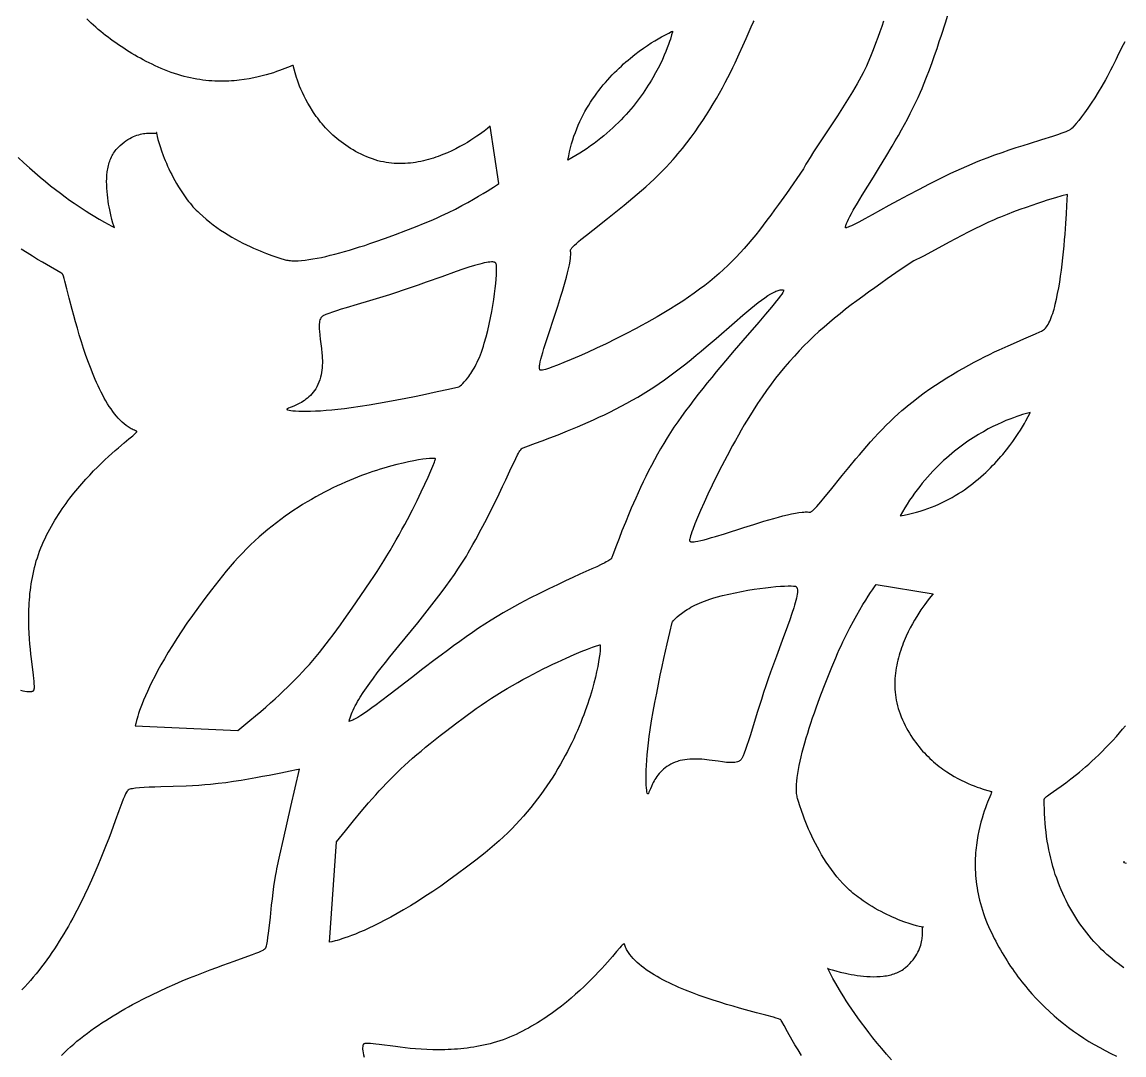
# Model space of a CAD drawing. Extents: x -332 to 348, y -263 to 352.
# Drawn here: x 20.9 to 77.2, y 56 to 108.9 of the extents above; entities that cross this region are included whole.
import ezdxf

# ---------------------------------------------------------------- set-up
doc = ezdxf.new("R2010")
doc.units = 0
doc.layers.add('LAYER_1', color=18, linetype='CONTINUOUS')

msp = doc.modelspace()

# ---------------------------------------------------------------- linework, layer by layer
at = {"layer": 'LAYER_1'}
for points in [[(77.27, 107.841), (77.188, 107.692), (77.108, 107.542), (77.029, 107.392), (76.953, 107.239), (76.879, 107.086), (76.807, 106.932), (76.723, 106.754), (76.637, 106.578), (76.55, 106.404), (76.461, 106.233), (76.372, 106.065), (76.281, 105.899), (76.098, 105.578), (75.915, 105.271), (75.733, 104.98), (75.555, 104.706), (75.383, 104.453), (75.218, 104.22), (75.062, 104.01), (74.918, 103.825), (74.787, 103.665), (74.672, 103.534), (74.575, 103.432), (74.533, 103.393), (74.497, 103.362), (74.465, 103.339), (74.44, 103.325), (74.353, 103.287), (74.259, 103.248), (74.054, 103.171), (73.825, 103.09), (73.575, 103.008), (73.015, 102.831), (72.387, 102.636), (72.052, 102.531), (71.704, 102.42), (71.346, 102.302), (70.978, 102.177), (70.604, 102.044), (70.223, 101.903), (69.838, 101.753), (69.644, 101.674), (69.45, 101.594), (69.182, 101.478), (68.911, 101.358), (68.638, 101.233), (68.363, 101.105), (68.087, 100.973), (67.812, 100.838), (67.263, 100.563), (66.723, 100.284), (66.197, 100.007), (65.691, 99.735), (65.21, 99.474), (64.351, 99.003), (63.983, 98.802), (63.664, 98.631), (63.399, 98.495), (63.29, 98.441), (63.196, 98.397), (63.118, 98.365), (63.058, 98.344), (63.035, 98.338), (63.016, 98.335), (63.002, 98.335), (62.993, 98.338), (62.992, 98.364), (62.994, 98.394), (63, 98.428), (63.009, 98.467), (63.023, 98.51), (63.04, 98.557), (63.084, 98.663), (63.141, 98.784), (63.211, 98.92), (63.292, 99.07), (63.384, 99.233), (63.597, 99.596), (63.844, 100.004), (64.415, 100.929), (64.727, 101.436), (65.047, 101.964), (65.371, 102.508), (65.532, 102.784), (65.692, 103.062), (65.849, 103.341), (66.003, 103.621), (66.154, 103.9), (66.299, 104.179), (66.44, 104.455), (66.574, 104.73), (66.701, 105.001), (66.82, 105.268), (66.903, 105.461), (66.984, 105.654), (67.138, 106.038), (67.283, 106.417), (67.42, 106.79), (67.549, 107.156), (67.671, 107.513), (67.786, 107.86), (67.895, 108.194), (68.097, 108.819), (68.279, 109.377)], [(20.674, 101.929), (20.964, 101.66), (21.249, 101.402), (21.529, 101.156), (21.803, 100.923), (22.071, 100.7), (22.334, 100.49), (22.589, 100.29), (22.837, 100.101), (23.078, 99.923), (23.31, 99.756), (23.534, 99.599), (23.749, 99.453), (23.954, 99.316), (24.15, 99.189), (24.335, 99.072), (24.509, 98.964), (24.824, 98.777), (25.09, 98.624), (25.462, 98.42), (25.561, 98.365), (25.588, 98.348), (25.598, 98.339), (25.565, 98.442), (25.524, 98.58), (25.473, 98.767), (25.416, 98.995), (25.358, 99.258), (25.33, 99.401), (25.303, 99.55), (25.278, 99.704), (25.256, 99.863), (25.237, 100.026), (25.221, 100.191), (25.209, 100.359), (25.203, 100.527), (25.201, 100.696), (25.205, 100.864), (25.216, 101.031), (25.234, 101.196), (25.246, 101.278), (25.259, 101.358), (25.275, 101.437), (25.292, 101.516), (25.312, 101.593), (25.334, 101.669), (25.359, 101.744), (25.386, 101.817), (25.415, 101.888), (25.447, 101.958), (25.481, 102.026), (25.518, 102.092), (25.558, 102.156), (25.6, 102.217), (25.646, 102.277), (25.694, 102.334), (25.794, 102.441), (25.893, 102.539), (25.993, 102.628), (26.092, 102.709), (26.19, 102.781), (26.288, 102.846), (26.384, 102.903), (26.479, 102.954), (26.572, 102.998), (26.664, 103.036), (26.753, 103.068), (26.841, 103.096), (26.926, 103.118), (27.008, 103.137), (27.087, 103.151), (27.163, 103.162), (27.236, 103.17), (27.305, 103.175), (27.432, 103.18), (27.541, 103.179), (27.632, 103.175), (27.702, 103.174), (27.749, 103.176), (27.764, 103.181), (27.773, 103.187), (27.775, 103.197), (27.77, 103.209), (27.764, 103.217), (27.761, 103.217), (27.76, 103.215), (27.759, 103.202), (27.76, 103.18), (27.771, 103.107), (27.793, 102.999), (27.827, 102.859), (27.873, 102.69), (27.933, 102.494), (28.007, 102.273), (28.096, 102.031), (28.146, 101.903), (28.2, 101.771), (28.258, 101.634), (28.32, 101.494), (28.386, 101.35), (28.457, 101.203), (28.531, 101.054), (28.611, 100.902), (28.694, 100.749), (28.782, 100.593), (28.875, 100.437), (28.973, 100.279), (29.075, 100.121), (29.183, 99.962), (29.25, 99.867), (29.32, 99.774), (29.391, 99.682), (29.465, 99.591), (29.54, 99.502), (29.618, 99.415), (29.697, 99.329), (29.777, 99.245), (29.86, 99.162), (29.943, 99.08), (30.115, 98.922), (30.291, 98.769), (30.472, 98.623), (30.656, 98.482), (30.842, 98.346), (31.031, 98.217), (31.222, 98.093), (31.413, 97.974), (31.604, 97.861), (31.794, 97.754), (31.984, 97.651), (32.171, 97.555), (32.356, 97.463), (32.537, 97.377), (32.714, 97.296), (32.887, 97.22), (33.054, 97.149), (33.215, 97.083), (33.37, 97.023), (33.655, 96.916), (33.906, 96.828), (34.115, 96.76), (34.279, 96.71), (34.336, 96.695), (34.397, 96.682), (34.461, 96.671), (34.528, 96.662), (34.598, 96.656), (34.671, 96.651), (34.746, 96.648), (34.825, 96.648), (34.991, 96.652), (35.166, 96.664), (35.352, 96.683), (35.547, 96.708), (35.751, 96.74), (35.963, 96.779), (36.183, 96.823), (36.409, 96.873), (36.642, 96.928), (36.88, 96.989), (37.124, 97.054), (37.372, 97.123), (37.625, 97.196), (37.88, 97.274), (38.139, 97.354), (38.4, 97.438), (38.663, 97.525), (38.926, 97.615), (39.455, 97.801), (39.981, 97.993), (40.499, 98.19), (41.006, 98.389), (41.496, 98.588), (41.706, 98.675), (41.911, 98.763), (42.111, 98.852), (42.307, 98.941), (42.498, 99.03), (42.683, 99.119), (43.038, 99.295), (43.371, 99.468), (43.681, 99.635), (43.966, 99.795), (44.226, 99.946), (44.46, 100.086), (44.665, 100.213), (44.843, 100.326), (44.99, 100.422), (45.191, 100.558), (45.26, 100.607), (44.818, 103.53), (44.675, 103.411), (44.504, 103.279), (44.396, 103.198), (44.273, 103.11), (44.137, 103.015), (43.988, 102.916), (43.826, 102.812), (43.652, 102.705), (43.467, 102.597), (43.272, 102.488), (43.067, 102.381), (42.852, 102.276), (42.628, 102.174), (42.397, 102.077), (42.278, 102.031), (42.158, 101.986), (42.036, 101.943), (41.912, 101.902), (41.787, 101.863), (41.66, 101.826), (41.532, 101.792), (41.402, 101.761), (41.271, 101.732), (41.139, 101.706), (41.006, 101.683), (40.872, 101.663), (40.737, 101.647), (40.601, 101.634), (40.465, 101.624), (40.327, 101.619), (40.189, 101.618), (40.051, 101.62), (39.912, 101.627), (39.772, 101.639), (39.633, 101.655), (39.493, 101.675), (39.353, 101.701), (39.212, 101.732), (39.072, 101.767), (38.932, 101.809), (38.792, 101.856), (38.652, 101.908), (38.502, 101.97), (38.355, 102.035), (38.212, 102.102), (38.072, 102.173), (37.936, 102.245), (37.804, 102.32), (37.676, 102.397), (37.551, 102.477), (37.429, 102.558), (37.311, 102.641), (37.197, 102.726), (37.085, 102.813), (36.978, 102.901), (36.873, 102.991), (36.771, 103.081), (36.673, 103.173), (36.578, 103.266), (36.486, 103.36), (36.397, 103.455), (36.311, 103.551), (36.227, 103.647), (36.147, 103.743), (36.07, 103.84), (35.995, 103.937), (35.923, 104.034), (35.854, 104.131), (35.787, 104.228), (35.723, 104.325), (35.603, 104.517), (35.492, 104.707), (35.391, 104.893), (35.298, 105.075), (35.215, 105.251), (35.14, 105.422), (35.072, 105.585), (35.012, 105.74), (34.96, 105.885), (34.914, 106.021), (34.874, 106.146), (34.841, 106.258), (34.79, 106.444), (34.744, 106.629), (34.74, 106.633), (34.732, 106.634), (34.702, 106.629), (34.655, 106.614), (34.592, 106.59), (34.186, 106.43), (34.048, 106.379), (33.896, 106.325), (33.731, 106.269), (33.553, 106.213), (33.363, 106.157), (33.161, 106.102), (32.947, 106.05), (32.723, 106.001), (32.487, 105.956), (32.242, 105.917), (31.987, 105.884), (31.856, 105.87), (31.723, 105.858), (31.587, 105.849), (31.449, 105.841), (31.31, 105.836), (31.168, 105.833), (31.024, 105.833), (30.878, 105.836), (30.731, 105.841), (30.582, 105.849), (30.431, 105.861), (30.278, 105.875), (30.123, 105.893), (29.967, 105.914), (29.81, 105.939), (29.651, 105.968), (29.49, 106), (29.328, 106.037), (29.165, 106.077), (29.001, 106.122), (28.835, 106.171), (28.669, 106.224), (28.501, 106.282), (28.332, 106.345), (28.162, 106.412), (27.992, 106.485), (27.835, 106.554), (27.681, 106.625), (27.528, 106.698), (27.376, 106.773), (27.226, 106.849), (27.077, 106.927), (26.93, 107.006), (26.784, 107.087), (26.64, 107.17), (26.497, 107.254), (26.355, 107.34), (26.215, 107.427), (26.077, 107.516), (25.94, 107.607), (25.805, 107.698), (25.671, 107.792), (25.538, 107.887), (25.407, 107.983), (25.278, 108.081), (25.15, 108.18), (25.023, 108.281), (24.898, 108.383), (24.775, 108.486), (24.653, 108.591), (24.532, 108.697), (24.413, 108.805), (24.18, 109.024)], [(64.933, 108.905), (64.843, 108.641), (64.745, 108.36), (64.639, 108.064), (64.524, 107.755), (64.4, 107.435), (64.269, 107.106), (64.13, 106.77), (64.058, 106.607), (63.978, 106.436), (63.889, 106.259), (63.793, 106.075), (63.69, 105.886), (63.582, 105.693), (63.468, 105.495), (63.349, 105.294), (63.1, 104.886), (62.84, 104.473), (62.575, 104.061), (62.31, 103.656), (61.802, 102.89), (61.359, 102.219), (61.175, 101.934), (61.024, 101.69), (60.963, 101.585), (60.911, 101.493), (60.87, 101.413), (60.841, 101.348), (59.967, 100.096), (59.561, 99.523), (59.363, 99.248), (59.167, 98.981), (58.973, 98.72), (58.781, 98.466), (58.588, 98.218), (58.396, 97.976), (58.202, 97.74), (58.006, 97.508), (57.808, 97.281), (57.606, 97.059), (57.4, 96.84), (57.19, 96.625), (56.974, 96.414), (56.753, 96.205), (56.524, 95.998), (56.287, 95.794), (56.043, 95.591), (55.789, 95.389), (55.526, 95.189), (55.252, 94.988), (54.967, 94.789), (54.67, 94.588), (54.36, 94.388), (54.037, 94.186), (53.7, 93.983), (53.349, 93.778), (53.083, 93.628), (52.817, 93.48), (52.552, 93.334), (52.287, 93.192), (51.761, 92.916), (51.245, 92.653), (50.742, 92.405), (50.258, 92.174), (49.796, 91.96), (49.361, 91.765), (48.957, 91.59), (48.589, 91.437), (48.261, 91.307), (47.977, 91.202), (47.853, 91.159), (47.742, 91.123), (47.644, 91.093), (47.56, 91.071), (47.491, 91.056), (47.436, 91.048), (47.397, 91.047), (47.383, 91.05), (47.374, 91.055), (47.36, 91.069), (47.35, 91.09), (47.344, 91.118), (47.341, 91.152), (47.34, 91.191), (47.343, 91.236), (47.348, 91.287), (47.356, 91.343), (47.381, 91.471), (47.415, 91.618), (47.458, 91.783), (47.508, 91.964), (47.566, 92.16), (47.631, 92.369), (47.775, 92.819), (48.102, 93.81), (48.271, 94.326), (48.434, 94.839), (48.512, 95.091), (48.586, 95.338), (48.655, 95.578), (48.718, 95.809), (48.775, 96.031), (48.825, 96.241), (48.867, 96.438), (48.9, 96.621), (48.922, 96.788), (48.93, 96.865), (48.935, 96.937), (48.936, 97.005), (48.935, 97.068), (48.931, 97.125), (48.923, 97.178), (48.923, 97.193), (48.928, 97.212), (48.938, 97.233), (48.952, 97.257), (48.971, 97.284), (48.995, 97.313), (49.056, 97.378), (49.133, 97.453), (49.226, 97.538), (49.334, 97.631), (49.456, 97.733), (49.738, 97.961), (50.064, 98.22), (50.823, 98.816), (51.241, 99.147), (51.673, 99.498), (51.893, 99.679), (52.114, 99.864), (52.335, 100.052), (52.556, 100.243), (52.774, 100.437), (52.991, 100.633), (53.203, 100.831), (53.411, 101.03), (53.614, 101.23), (53.811, 101.431), (54, 101.633), (54.182, 101.835), (54.302, 101.973), (54.42, 102.113), (54.651, 102.394), (54.874, 102.678), (55.089, 102.963), (55.296, 103.249), (55.496, 103.536), (55.688, 103.823), (55.873, 104.109), (56.051, 104.393), (56.222, 104.675), (56.385, 104.955), (56.542, 105.23), (56.691, 105.502), (56.834, 105.769), (56.97, 106.03), (57.1, 106.285), (57.223, 106.533), (57.339, 106.774), (57.553, 107.23), (57.743, 107.648), (57.909, 108.023), (58.172, 108.622), (58.271, 108.835), (58.312, 108.918)], [(20.802, 74.685), (20.917, 74.656), (21.022, 74.634), (21.118, 74.619), (21.204, 74.61), (21.28, 74.608), (21.346, 74.613), (21.375, 74.617), (21.401, 74.624), (21.425, 74.631), (21.445, 74.641), (21.461, 74.653), (21.474, 74.671), (21.485, 74.694), (21.493, 74.723), (21.5, 74.757), (21.504, 74.796), (21.507, 74.89), (21.502, 75.004), (21.492, 75.137), (21.477, 75.287), (21.457, 75.455), (21.354, 76.282), (21.327, 76.523), (21.3, 76.776), (21.276, 77.041), (21.255, 77.316), (21.238, 77.6), (21.225, 77.894), (21.218, 78.195), (21.218, 78.503), (21.225, 78.818), (21.231, 78.977), (21.24, 79.138), (21.251, 79.299), (21.265, 79.462), (21.281, 79.626), (21.299, 79.79), (21.321, 79.955), (21.345, 80.121), (21.372, 80.287), (21.403, 80.454), (21.436, 80.621), (21.473, 80.788), (21.514, 80.955), (21.558, 81.123), (21.605, 81.29), (21.657, 81.457), (21.712, 81.623), (21.771, 81.789), (21.834, 81.955), (21.902, 82.119), (21.974, 82.283), (22.05, 82.447), (22.13, 82.608), (22.212, 82.768), (22.296, 82.925), (22.382, 83.079), (22.469, 83.232), (22.559, 83.382), (22.65, 83.53), (22.743, 83.676), (22.837, 83.819), (22.932, 83.96), (23.029, 84.099), (23.126, 84.236), (23.224, 84.37), (23.324, 84.501), (23.524, 84.758), (23.726, 85.005), (23.929, 85.242), (24.132, 85.47), (24.334, 85.689), (24.534, 85.897), (24.731, 86.096), (24.925, 86.285), (25.113, 86.464), (25.296, 86.633), (25.473, 86.793), (25.642, 86.942), (25.802, 87.081), (26.094, 87.328), (26.341, 87.535), (26.536, 87.699), (26.611, 87.766), (26.671, 87.822), (26.713, 87.867), (26.728, 87.885), (26.738, 87.901), (26.744, 87.915), (26.744, 87.925), (26.74, 87.933), (26.731, 87.938), (26.675, 87.957), (26.62, 87.978), (26.565, 88.001), (26.511, 88.027), (26.457, 88.055), (26.404, 88.084), (26.299, 88.15), (26.195, 88.224), (26.093, 88.306), (25.992, 88.394), (25.894, 88.491), (25.797, 88.593), (25.702, 88.703), (25.608, 88.818), (25.516, 88.94), (25.426, 89.067), (25.338, 89.2), (25.251, 89.337), (25.166, 89.479), (25.082, 89.626), (25, 89.777), (24.92, 89.931), (24.841, 90.089), (24.764, 90.25), (24.689, 90.415), (24.615, 90.582), (24.543, 90.751), (24.473, 90.922), (24.404, 91.095), (24.271, 91.445), (24.145, 91.798), (24.025, 92.152), (23.911, 92.504), (23.804, 92.853), (23.703, 93.195), (23.608, 93.529), (23.519, 93.851), (23.437, 94.16), (23.29, 94.729), (23.167, 95.214), (23.068, 95.598), (23.028, 95.745), (22.993, 95.86), (22.964, 95.94), (22.952, 95.967), (22.941, 95.983), (22.914, 96.002), (22.855, 96.037), (22.648, 96.154), (22.33, 96.333), (21.914, 96.574), (21.672, 96.718), (21.41, 96.877), (21.129, 97.052), (20.831, 97.243)], [(65.34, 55.779), (65.086, 56.067), (64.843, 56.349), (64.613, 56.626), (64.393, 56.897), (64.185, 57.162), (63.988, 57.419), (63.802, 57.669), (63.627, 57.912), (63.462, 58.146), (63.308, 58.371), (63.164, 58.588), (63.029, 58.795), (62.905, 58.991), (62.79, 59.178), (62.684, 59.353), (62.499, 59.67), (62.35, 59.937), (62.15, 60.312), (62.095, 60.412), (62.079, 60.438), (62.07, 60.449), (62.173, 60.415), (62.311, 60.372), (62.497, 60.319), (62.724, 60.26), (62.987, 60.199), (63.129, 60.169), (63.278, 60.141), (63.432, 60.114), (63.591, 60.09), (63.753, 60.069), (63.918, 60.052), (64.085, 60.038), (64.254, 60.03), (64.423, 60.026), (64.591, 60.029), (64.758, 60.038), (64.923, 60.054), (65.005, 60.064), (65.085, 60.077), (65.165, 60.092), (65.243, 60.109), (65.321, 60.128), (65.397, 60.149), (65.472, 60.173), (65.545, 60.199), (65.617, 60.227), (65.687, 60.258), (65.755, 60.292), (65.821, 60.328), (65.886, 60.367), (65.948, 60.409), (66.008, 60.454), (66.066, 60.501), (66.174, 60.6), (66.273, 60.698), (66.363, 60.797), (66.445, 60.895), (66.518, 60.993), (66.584, 61.089), (66.643, 61.185), (66.694, 61.279), (66.739, 61.372), (66.778, 61.463), (66.812, 61.553), (66.84, 61.64), (66.864, 61.724), (66.883, 61.806), (66.899, 61.885), (66.91, 61.961), (66.919, 62.034), (66.925, 62.103), (66.931, 62.23), (66.931, 62.339), (66.929, 62.43), (66.928, 62.5), (66.931, 62.547), (66.936, 62.562), (66.942, 62.571), (66.952, 62.572), (66.965, 62.568), (66.972, 62.561), (66.972, 62.559), (66.97, 62.557), (66.957, 62.556), (66.934, 62.558), (66.862, 62.569), (66.754, 62.592), (66.615, 62.628), (66.446, 62.677), (66.25, 62.739), (66.031, 62.815), (65.79, 62.907), (65.662, 62.958), (65.53, 63.013), (65.394, 63.073), (65.255, 63.137), (65.112, 63.204), (64.966, 63.276), (64.817, 63.353), (64.667, 63.434), (64.514, 63.519), (64.36, 63.609), (64.204, 63.704), (64.047, 63.803), (63.89, 63.907), (63.733, 64.017), (63.639, 64.085), (63.546, 64.155), (63.455, 64.228), (63.365, 64.303), (63.277, 64.379), (63.19, 64.457), (63.105, 64.537), (63.022, 64.619), (62.94, 64.702), (62.859, 64.786), (62.703, 64.96), (62.552, 65.137), (62.407, 65.319), (62.268, 65.505), (62.135, 65.693), (62.008, 65.883), (61.886, 66.075), (61.769, 66.267), (61.658, 66.46), (61.553, 66.652), (61.453, 66.842), (61.358, 67.03), (61.269, 67.216), (61.184, 67.398), (61.105, 67.576), (61.031, 67.75), (60.962, 67.918), (60.898, 68.079), (60.839, 68.234), (60.735, 68.521), (60.651, 68.773), (60.585, 68.983), (60.536, 69.147), (60.522, 69.205), (60.51, 69.266), (60.499, 69.33), (60.491, 69.397), (60.485, 69.467), (60.481, 69.54), (60.48, 69.615), (60.48, 69.694), (60.486, 69.86), (60.5, 70.035), (60.521, 70.221), (60.548, 70.416), (60.583, 70.619), (60.624, 70.831), (60.67, 71.05), (60.723, 71.275), (60.78, 71.508), (60.843, 71.745), (60.911, 71.988), (60.983, 72.236), (61.059, 72.488), (61.139, 72.743), (61.223, 73), (61.31, 73.26), (61.4, 73.522), (61.492, 73.785), (61.683, 74.311), (61.882, 74.835), (62.084, 75.351), (62.289, 75.856), (62.493, 76.344), (62.583, 76.552), (62.673, 76.756), (62.764, 76.956), (62.855, 77.15), (63.037, 77.525), (63.217, 77.878), (63.394, 78.209), (63.564, 78.517), (63.727, 78.8), (63.881, 79.058), (64.023, 79.29), (64.153, 79.495), (64.267, 79.671), (64.365, 79.817), (64.504, 80.017), (64.553, 80.086), (67.47, 79.611), (67.351, 79.469), (67.216, 79.3), (67.134, 79.192), (67.045, 79.071), (66.949, 78.936), (66.847, 78.787), (66.742, 78.627), (66.633, 78.454), (66.523, 78.271), (66.412, 78.077), (66.303, 77.872), (66.195, 77.659), (66.091, 77.437), (65.992, 77.206), (65.944, 77.088), (65.898, 76.968), (65.854, 76.846), (65.811, 76.723), (65.771, 76.598), (65.733, 76.472), (65.697, 76.344), (65.664, 76.215), (65.634, 76.084), (65.607, 75.953), (65.582, 75.82), (65.561, 75.686), (65.543, 75.551), (65.529, 75.415), (65.518, 75.279), (65.511, 75.142), (65.508, 75.004), (65.509, 74.865), (65.515, 74.726), (65.524, 74.587), (65.539, 74.447), (65.558, 74.306), (65.582, 74.166), (65.611, 74.026), (65.646, 73.885), (65.685, 73.744), (65.731, 73.604), (65.782, 73.464), (65.842, 73.312), (65.905, 73.164), (65.971, 73.021), (66.04, 72.88), (66.111, 72.744), (66.185, 72.611), (66.26, 72.482), (66.338, 72.356), (66.418, 72.233), (66.5, 72.115), (66.584, 71.999), (66.67, 71.887), (66.756, 71.778), (66.845, 71.672), (66.935, 71.57), (67.026, 71.471), (67.118, 71.374), (67.21, 71.281), (67.304, 71.191), (67.399, 71.104), (67.494, 71.02), (67.59, 70.938), (67.686, 70.86), (67.782, 70.784), (67.878, 70.711), (67.974, 70.641), (68.071, 70.573), (68.167, 70.508), (68.357, 70.385), (68.546, 70.273), (68.731, 70.169), (68.912, 70.075), (69.088, 69.99), (69.257, 69.913), (69.419, 69.843), (69.573, 69.782), (69.719, 69.728), (69.854, 69.68), (69.978, 69.639), (70.09, 69.605), (70.275, 69.552), (70.46, 69.504), (70.464, 69.5), (70.465, 69.491), (70.459, 69.462), (70.444, 69.415), (70.42, 69.353), (70.255, 68.948), (70.202, 68.811), (70.147, 68.66), (70.089, 68.495), (70.031, 68.318), (69.973, 68.128), (69.916, 67.927), (69.861, 67.714), (69.81, 67.49), (69.763, 67.255), (69.721, 67.01), (69.685, 66.755), (69.67, 66.624), (69.656, 66.491), (69.645, 66.356), (69.636, 66.218), (69.629, 66.079), (69.625, 65.937), (69.623, 65.793), (69.624, 65.648), (69.628, 65.5), (69.635, 65.351), (69.644, 65.199), (69.657, 65.046), (69.674, 64.892), (69.693, 64.736), (69.716, 64.578), (69.743, 64.418), (69.774, 64.258), (69.808, 64.095), (69.847, 63.932), (69.89, 63.767), (69.937, 63.601), (69.989, 63.434), (70.045, 63.265), (70.106, 63.096), (70.171, 62.925), (70.242, 62.754), (70.31, 62.597), (70.379, 62.441), (70.45, 62.288), (70.523, 62.135), (70.598, 61.984), (70.674, 61.834), (70.752, 61.686), (70.831, 61.539), (70.912, 61.394), (70.995, 61.25), (71.079, 61.108), (71.165, 60.967), (71.252, 60.828), (71.341, 60.69), (71.432, 60.554), (71.524, 60.419), (71.617, 60.285), (71.712, 60.153), (71.808, 60.023), (71.906, 59.894), (72.005, 59.766), (72.106, 59.64), (72.208, 59.515), (72.312, 59.392), (72.417, 59.27), (72.523, 59.15), (72.739, 58.914), (72.961, 58.684), (73.188, 58.461), (73.42, 58.243), (73.657, 58.031), (73.898, 57.825), (74.145, 57.625), (74.396, 57.431), (74.651, 57.243), (74.911, 57.062), (75.175, 56.886), (75.443, 56.717), (75.715, 56.553), (75.992, 56.396), (76.271, 56.245), (76.555, 56.1), (76.842, 55.961)], [(77.233, 60.482), (77.083, 60.587), (76.935, 60.696), (76.789, 60.809), (76.645, 60.925), (76.503, 61.044), (76.363, 61.166), (76.225, 61.292), (76.09, 61.421), (75.957, 61.553), (75.826, 61.688), (75.697, 61.827), (75.571, 61.969), (75.448, 62.114), (75.327, 62.262), (75.209, 62.414), (75.093, 62.568), (74.98, 62.726), (74.87, 62.887), (74.763, 63.051), (74.659, 63.218), (74.558, 63.388), (74.46, 63.562), (74.365, 63.738), (74.273, 63.917), (74.184, 64.1), (74.098, 64.285), (74.016, 64.474), (73.937, 64.665), (73.862, 64.86), (73.79, 65.057), (73.721, 65.258), (73.657, 65.461), (73.596, 65.667), (73.538, 65.876), (73.484, 66.088), (73.435, 66.303), (73.389, 66.521), (73.347, 66.742), (73.309, 66.965), (73.275, 67.192), (73.245, 67.421), (73.219, 67.653), (73.198, 67.887), (73.18, 68.125), (73.167, 68.365), (73.159, 68.608), (73.155, 68.854), (73.155, 69.102), (73.157, 69.112), (73.161, 69.122), (73.175, 69.146), (73.199, 69.173), (73.233, 69.204), (73.275, 69.239), (73.326, 69.278), (73.452, 69.371), (73.797, 69.613), (74.012, 69.766), (74.253, 69.941), (74.516, 70.141), (74.801, 70.365), (74.951, 70.488), (75.106, 70.617), (75.265, 70.753), (75.428, 70.897), (75.594, 71.047), (75.765, 71.205), (75.938, 71.371), (76.115, 71.545), (76.295, 71.726), (76.477, 71.916), (76.661, 72.113), (76.848, 72.32), (77.007, 72.502), (77.158, 72.682), (77.302, 72.859)], [(22.887, 55.999), (23.04, 56.149), (23.197, 56.295), (23.356, 56.44), (23.518, 56.581), (23.683, 56.72), (23.859, 56.862), (24.037, 57.002), (24.217, 57.139), (24.401, 57.273), (24.586, 57.405), (24.773, 57.535), (24.962, 57.662), (25.153, 57.787), (25.346, 57.91), (25.54, 58.03), (25.735, 58.147), (25.931, 58.263), (26.128, 58.376), (26.325, 58.487), (26.523, 58.595), (26.722, 58.701), (27.119, 58.907), (27.516, 59.104), (27.911, 59.292), (28.302, 59.471), (28.689, 59.642), (29.069, 59.805), (29.442, 59.96), (29.806, 60.106), (30.16, 60.245), (30.502, 60.375), (30.832, 60.498), (31.147, 60.614), (31.729, 60.823), (32.237, 61.004), (32.661, 61.158), (32.838, 61.225), (32.989, 61.285), (33.114, 61.34), (33.212, 61.388), (33.249, 61.409), (33.279, 61.43), (33.302, 61.449), (33.316, 61.466), (33.336, 61.503), (33.354, 61.55), (33.372, 61.608), (33.39, 61.676), (33.407, 61.753), (33.423, 61.838), (33.454, 62.034), (33.485, 62.259), (33.515, 62.51), (33.575, 63.071), (33.64, 63.687), (33.676, 64.006), (33.715, 64.326), (33.757, 64.643), (33.804, 64.955), (33.855, 65.257), (33.882, 65.402), (33.911, 65.544), (34.063, 66.248), (34.242, 67.052), (34.433, 67.897), (34.622, 68.723), (35.065, 70.636), (35.014, 70.63), (34.915, 70.611), (34.588, 70.543), (34.111, 70.444), (33.514, 70.323), (33.18, 70.259), (32.827, 70.194), (32.459, 70.128), (32.079, 70.065), (31.692, 70.005), (31.3, 69.949), (30.908, 69.9), (30.519, 69.857), (30.225, 69.832), (29.916, 69.811), (29.596, 69.793), (29.268, 69.779), (28.607, 69.757), (27.967, 69.738), (27.666, 69.728), (27.383, 69.716), (27.122, 69.703), (26.888, 69.686), (26.684, 69.666), (26.595, 69.654), (26.516, 69.641), (26.446, 69.627), (26.386, 69.611), (26.338, 69.594), (26.3, 69.575), (26.283, 69.561), (26.264, 69.538), (26.243, 69.509), (26.221, 69.471), (26.172, 69.375), (26.116, 69.25), (26.054, 69.099), (25.985, 68.923), (25.827, 68.501), (25.641, 67.995), (25.425, 67.415), (25.306, 67.102), (25.179, 66.774), (25.045, 66.433), (24.902, 66.08), (24.752, 65.718), (24.593, 65.347), (24.426, 64.968), (24.251, 64.583), (24.067, 64.194), (23.875, 63.801), (23.674, 63.407), (23.464, 63.012), (23.355, 62.814), (23.245, 62.617), (23.132, 62.421), (23.017, 62.225), (22.899, 62.03), (22.779, 61.837), (22.657, 61.644), (22.533, 61.453), (22.406, 61.264), (22.276, 61.076), (22.145, 60.89), (22.01, 60.706), (21.874, 60.524), (21.735, 60.345), (21.593, 60.169), (21.449, 59.995), (21.309, 59.831), (21.166, 59.671), (21.019, 59.513), (20.871, 59.358)], [(77.259, 65.906), (77.226, 65.896), (77.208, 65.887), (77.206, 65.883), (77.207, 65.879), (77.223, 65.872), (77.346, 65.84)], [(60.735, 55.995), (60.563, 56.277), (60.406, 56.541), (60.265, 56.784), (60.028, 57.203), (59.853, 57.523), (59.739, 57.732), (59.704, 57.791), (59.685, 57.817), (59.669, 57.829), (59.643, 57.841), (59.563, 57.871), (59.449, 57.907), (59.301, 57.949), (58.919, 58.053), (58.435, 58.181), (57.868, 58.334), (57.56, 58.42), (57.238, 58.512), (56.906, 58.61), (56.565, 58.715), (56.217, 58.826), (55.866, 58.944), (55.513, 59.068), (55.162, 59.198), (54.813, 59.335), (54.641, 59.405), (54.471, 59.478), (54.302, 59.551), (54.136, 59.627), (53.973, 59.704), (53.813, 59.783), (53.655, 59.863), (53.502, 59.945), (53.352, 60.028), (53.206, 60.114), (53.065, 60.2), (52.929, 60.289), (52.797, 60.379), (52.671, 60.47), (52.55, 60.563), (52.436, 60.658), (52.328, 60.755), (52.226, 60.853), (52.131, 60.952), (52.043, 61.053), (51.963, 61.156), (51.89, 61.261), (51.825, 61.367), (51.796, 61.421), (51.769, 61.475), (51.744, 61.529), (51.721, 61.584), (51.701, 61.64), (51.683, 61.695), (51.678, 61.705), (51.67, 61.709), (51.659, 61.708), (51.646, 61.703), (51.63, 61.693), (51.611, 61.679), (51.566, 61.636), (51.509, 61.578), (51.442, 61.503), (51.275, 61.31), (51.066, 61.066), (50.815, 60.776), (50.675, 60.617), (50.523, 60.45), (50.362, 60.275), (50.191, 60.094), (50.01, 59.907), (49.819, 59.716), (49.618, 59.521), (49.407, 59.323), (49.186, 59.124), (48.956, 58.923), (48.717, 58.723), (48.467, 58.524), (48.209, 58.326), (48.076, 58.228), (47.941, 58.131), (47.803, 58.035), (47.663, 57.94), (47.521, 57.847), (47.377, 57.754), (47.23, 57.663), (47.081, 57.574), (46.93, 57.486), (46.777, 57.4), (46.621, 57.315), (46.463, 57.233), (46.303, 57.153), (46.14, 57.075), (45.976, 57), (45.811, 56.93), (45.646, 56.865), (45.48, 56.803), (45.313, 56.746), (45.146, 56.692), (44.978, 56.643), (44.811, 56.597), (44.643, 56.555), (44.475, 56.516), (44.308, 56.481), (44.141, 56.45), (43.974, 56.421), (43.807, 56.395), (43.641, 56.373), (43.476, 56.353), (43.311, 56.336), (43.147, 56.322), (42.984, 56.31), (42.822, 56.301), (42.662, 56.294), (42.502, 56.289), (42.188, 56.286), (41.879, 56.289), (41.578, 56.3), (41.285, 56.316), (41.001, 56.336), (40.726, 56.36), (40.462, 56.387), (40.209, 56.416), (39.968, 56.446), (39.143, 56.558), (38.975, 56.58), (38.825, 56.597), (38.692, 56.609), (38.578, 56.614), (38.484, 56.613), (38.445, 56.609), (38.411, 56.603), (38.382, 56.595), (38.359, 56.585), (38.341, 56.572), (38.328, 56.556), (38.319, 56.536), (38.311, 56.512), (38.304, 56.486), (38.299, 56.457), (38.294, 56.391), (38.295, 56.315), (38.303, 56.229), (38.317, 56.132), (38.338, 56.027), (38.366, 55.913)]]:
    msp.add_lwpolyline(points, dxfattribs=at)
for points in [[(54.145, 108.393), (54.134, 108.346), (54.098, 108.21), (54.033, 107.993), (53.988, 107.858), (53.935, 107.705), (53.873, 107.537), (53.801, 107.354), (53.719, 107.158), (53.626, 106.949), (53.523, 106.728), (53.407, 106.497), (53.28, 106.257), (53.14, 106.009), (53.065, 105.882), (52.987, 105.754), (52.905, 105.624), (52.82, 105.492), (52.732, 105.359), (52.64, 105.226), (52.544, 105.091), (52.444, 104.955), (52.341, 104.819), (52.234, 104.682), (52.124, 104.545), (52.009, 104.407), (51.89, 104.269), (51.767, 104.132), (51.64, 103.994), (51.509, 103.856), (51.374, 103.719), (51.234, 103.583), (51.09, 103.447), (50.942, 103.312), (50.789, 103.177), (50.631, 103.044), (50.469, 102.912), (50.303, 102.781), (50.131, 102.652), (49.955, 102.524), (49.774, 102.398), (49.588, 102.274), (49.397, 102.152), (49.201, 102.032), (49, 101.914), (48.794, 101.799), (48.833, 102.013), (48.877, 102.222), (48.927, 102.428), (48.981, 102.63), (49.04, 102.829), (49.104, 103.023), (49.173, 103.214), (49.245, 103.402), (49.322, 103.585), (49.403, 103.765), (49.487, 103.941), (49.574, 104.114), (49.665, 104.283), (49.759, 104.448), (49.856, 104.61), (49.956, 104.768), (50.058, 104.922), (50.162, 105.073), (50.269, 105.221), (50.377, 105.365), (50.487, 105.505), (50.599, 105.642), (50.712, 105.775), (50.826, 105.905), (50.941, 106.031), (51.057, 106.154), (51.174, 106.273), (51.291, 106.389), (51.408, 106.502), (51.525, 106.611), (51.642, 106.717), (51.759, 106.819), (51.875, 106.918), (51.99, 107.014), (52.218, 107.195), (52.44, 107.363), (52.655, 107.518), (52.862, 107.66), (53.059, 107.789), (53.245, 107.906), (53.417, 108.009), (53.575, 108.1), (53.717, 108.178), (53.947, 108.298), (54.093, 108.37)], [(66.482, 96.652), (65.787, 96.177), (65.121, 95.718), (64.798, 95.493), (64.482, 95.27), (64.173, 95.048), (63.869, 94.828), (63.571, 94.607), (63.279, 94.387), (62.993, 94.165), (62.711, 93.942), (62.435, 93.717), (62.163, 93.489), (61.896, 93.258), (61.633, 93.023), (61.374, 92.784), (61.118, 92.539), (60.867, 92.289), (60.618, 92.033), (60.373, 91.769), (60.131, 91.499), (59.891, 91.22), (59.654, 90.932), (59.418, 90.635), (59.185, 90.329), (58.954, 90.012), (58.724, 89.683), (58.495, 89.344), (58.267, 88.992), (58.04, 88.627), (57.813, 88.248), (57.66, 87.984), (57.509, 87.72), (57.361, 87.456), (57.215, 87.193), (56.934, 86.67), (56.665, 86.157), (56.412, 85.657), (56.175, 85.175), (55.956, 84.715), (55.756, 84.282), (55.577, 83.88), (55.42, 83.514), (55.287, 83.187), (55.178, 82.904), (55.134, 82.781), (55.097, 82.67), (55.066, 82.573), (55.043, 82.489), (55.027, 82.42), (55.018, 82.365), (55.017, 82.326), (55.02, 82.312), (55.024, 82.303), (55.039, 82.289), (55.06, 82.279), (55.087, 82.272), (55.121, 82.269), (55.16, 82.268), (55.206, 82.27), (55.257, 82.275), (55.313, 82.283), (55.441, 82.305), (55.589, 82.338), (55.754, 82.379), (55.935, 82.428), (56.132, 82.484), (56.341, 82.546), (56.793, 82.685), (57.788, 83.001), (58.306, 83.164), (58.821, 83.322), (59.073, 83.397), (59.321, 83.468), (59.561, 83.535), (59.793, 83.596), (60.016, 83.65), (60.226, 83.698), (60.424, 83.737), (60.607, 83.768), (60.774, 83.789), (60.851, 83.796), (60.924, 83.799), (60.991, 83.801), (61.054, 83.799), (61.112, 83.794), (61.164, 83.786), (61.18, 83.785), (61.198, 83.79), (61.22, 83.8), (61.244, 83.814), (61.27, 83.833), (61.3, 83.856), (61.366, 83.916), (61.442, 83.992), (61.527, 84.084), (61.622, 84.191), (61.725, 84.312), (61.957, 84.591), (62.219, 84.915), (62.823, 85.668), (63.159, 86.081), (63.514, 86.51), (63.698, 86.728), (63.885, 86.947), (64.076, 87.166), (64.269, 87.384), (64.466, 87.601), (64.664, 87.815), (64.864, 88.025), (65.065, 88.231), (65.268, 88.432), (65.471, 88.626), (65.675, 88.813), (65.879, 88.993), (66.018, 89.111), (66.159, 89.228), (66.443, 89.456), (66.729, 89.675), (67.017, 89.887), (67.305, 90.091), (67.594, 90.288), (67.883, 90.477), (68.171, 90.659), (68.457, 90.834), (68.741, 91.002), (69.022, 91.162), (69.3, 91.315), (69.573, 91.462), (69.841, 91.602), (70.104, 91.735), (70.36, 91.862), (70.61, 91.982), (70.852, 92.096), (71.31, 92.305), (71.731, 92.49), (72.107, 92.652), (72.709, 92.909), (72.924, 93.005), (73.007, 93.046), (73.073, 93.082), (73.123, 93.115), (73.171, 93.156), (73.218, 93.205), (73.263, 93.261), (73.308, 93.325), (73.351, 93.396), (73.393, 93.473), (73.434, 93.557), (73.474, 93.647), (73.512, 93.743), (73.55, 93.845), (73.586, 93.952), (73.622, 94.064), (73.656, 94.181), (73.689, 94.303), (73.721, 94.429), (73.783, 94.692), (73.84, 94.968), (73.893, 95.257), (73.943, 95.554), (73.989, 95.859), (74.032, 96.168), (74.071, 96.48), (74.107, 96.793), (74.14, 97.104), (74.17, 97.41), (74.197, 97.711), (74.221, 98.003), (74.262, 98.553), (74.293, 99.042), (74.315, 99.454), (74.33, 99.77), (74.341, 100.044), (74.062, 99.967), (73.738, 99.874), (73.312, 99.744), (73.066, 99.666), (72.801, 99.579), (72.519, 99.484), (72.222, 99.381), (71.911, 99.27), (71.59, 99.15), (71.26, 99.022), (70.922, 98.887), (70.761, 98.82), (70.598, 98.749), (70.268, 98.6), (69.933, 98.442), (69.597, 98.277), (69.263, 98.108), (68.933, 97.937), (68.61, 97.766), (68.297, 97.598), (67.2, 97.005), (66.978, 96.888), (66.782, 96.789), (66.616, 96.71), (66.545, 96.678)], [(45.128, 96.479), (45.122, 96.498), (45.114, 96.515), (45.103, 96.53), (45.089, 96.543), (45.072, 96.555), (45.052, 96.565), (45.03, 96.573), (45.006, 96.58), (44.948, 96.588), (44.881, 96.59), (44.804, 96.585), (44.717, 96.575), (44.622, 96.559), (44.518, 96.539), (44.405, 96.513), (44.285, 96.482), (44.157, 96.447), (44.021, 96.407), (43.729, 96.316), (43.413, 96.211), (43.073, 96.094), (42.338, 95.833), (41.546, 95.549), (41.135, 95.403), (40.717, 95.258), (40.369, 95.14), (40.018, 95.025), (39.669, 94.914), (39.323, 94.807), (38.651, 94.604), (38.021, 94.417), (37.452, 94.246), (37.195, 94.168), (36.961, 94.094), (36.752, 94.024), (36.569, 93.959), (36.416, 93.899), (36.351, 93.871), (36.294, 93.844), (36.268, 93.83), (36.243, 93.813), (36.221, 93.795), (36.2, 93.775), (36.181, 93.753), (36.164, 93.729), (36.149, 93.704), (36.135, 93.677), (36.111, 93.619), (36.094, 93.554), (36.081, 93.483), (36.073, 93.407), (36.07, 93.325), (36.07, 93.239), (36.074, 93.147), (36.081, 93.052), (36.102, 92.849), (36.129, 92.632), (36.188, 92.166), (36.213, 91.922), (36.223, 91.798), (36.23, 91.674), (36.234, 91.549), (36.235, 91.423), (36.232, 91.298), (36.224, 91.174), (36.212, 91.05), (36.195, 90.927), (36.172, 90.806), (36.143, 90.686), (36.104, 90.555), (36.058, 90.432), (36.008, 90.316), (35.952, 90.207), (35.892, 90.105), (35.829, 90.009), (35.762, 89.92), (35.692, 89.837), (35.62, 89.76), (35.546, 89.688), (35.47, 89.622), (35.394, 89.561), (35.317, 89.504), (35.241, 89.453), (35.165, 89.406), (35.09, 89.363), (35.016, 89.323), (34.945, 89.288), (34.81, 89.227), (34.689, 89.178), (34.587, 89.138), (34.506, 89.106), (34.451, 89.08), (34.434, 89.069), (34.425, 89.058), (34.424, 89.053), (34.425, 89.048), (34.433, 89.038), (34.448, 89.03), (34.469, 89.022), (34.531, 89.007), (34.618, 88.993), (34.731, 88.98), (34.867, 88.97), (35.027, 88.962), (35.209, 88.957), (35.412, 88.956), (35.636, 88.959), (35.88, 88.967), (36.142, 88.98), (36.423, 88.999), (36.72, 89.023), (37.034, 89.054), (37.363, 89.092), (37.707, 89.138), (38.165, 89.206), (38.633, 89.282), (39.107, 89.363), (39.581, 89.448), (40.048, 89.536), (40.504, 89.624), (40.943, 89.712), (41.36, 89.797), (42.102, 89.954), (42.688, 90.082), (43.21, 90.2), (43.246, 90.225), (43.288, 90.258), (43.344, 90.306), (43.413, 90.37), (43.492, 90.451), (43.581, 90.55), (43.676, 90.668), (43.727, 90.735), (43.778, 90.807), (43.831, 90.884), (43.884, 90.967), (43.938, 91.055), (43.993, 91.149), (44.048, 91.248), (44.102, 91.354), (44.157, 91.466), (44.211, 91.584), (44.265, 91.708), (44.318, 91.839), (44.37, 91.977), (44.42, 92.121), (44.469, 92.272), (44.517, 92.43), (44.607, 92.755), (44.69, 93.083), (44.765, 93.411), (44.834, 93.735), (44.895, 94.055), (44.95, 94.366), (44.998, 94.668), (45.038, 94.956), (45.073, 95.228), (45.1, 95.482), (45.121, 95.715), (45.135, 95.925), (45.143, 96.109), (45.144, 96.264), (45.139, 96.388), (45.134, 96.438)], [(37.606, 73.086), (37.629, 73.177), (37.656, 73.27), (37.688, 73.366), (37.725, 73.464), (37.766, 73.564), (37.812, 73.667), (37.862, 73.771), (37.917, 73.878), (37.975, 73.986), (38.037, 74.097), (38.103, 74.21), (38.173, 74.324), (38.323, 74.558), (38.486, 74.8), (38.661, 75.048), (38.847, 75.303), (39.044, 75.564), (39.25, 75.831), (39.464, 76.103), (39.686, 76.38), (40.146, 76.948), (41.111, 78.131), (41.355, 78.435), (41.599, 78.741), (41.841, 79.048), (42.08, 79.358), (42.316, 79.669), (42.547, 79.981), (42.772, 80.294), (42.991, 80.607), (43.203, 80.92), (43.405, 81.233), (43.503, 81.389), (43.598, 81.545), (43.691, 81.701), (43.781, 81.856), (43.935, 82.13), (44.083, 82.397), (44.363, 82.913), (44.621, 83.405), (44.858, 83.87), (45.075, 84.308), (45.274, 84.718), (45.454, 85.099), (45.618, 85.45), (45.899, 86.057), (46.019, 86.312), (46.125, 86.532), (46.22, 86.718), (46.263, 86.798), (46.304, 86.868), (46.342, 86.929), (46.378, 86.981), (46.412, 87.023), (46.444, 87.055), (46.462, 87.065), (46.502, 87.082), (46.64, 87.134), (47.131, 87.311), (47.47, 87.436), (47.862, 87.583), (48.3, 87.752), (48.777, 87.943), (49.028, 88.046), (49.286, 88.155), (49.551, 88.269), (49.822, 88.388), (50.097, 88.512), (50.376, 88.64), (50.658, 88.774), (50.942, 88.912), (51.227, 89.055), (51.513, 89.203), (51.798, 89.356), (52.082, 89.512), (52.364, 89.673), (52.643, 89.839), (52.918, 90.009), (53.188, 90.183), (53.464, 90.368), (53.739, 90.561), (54.013, 90.76), (54.286, 90.964), (54.557, 91.172), (54.825, 91.384), (55.091, 91.598), (55.355, 91.814), (55.614, 92.031), (55.87, 92.247), (56.37, 92.676), (57.309, 93.493), (57.743, 93.866), (57.949, 94.041), (58.148, 94.206), (58.34, 94.361), (58.523, 94.506), (58.698, 94.638), (58.864, 94.758), (59.02, 94.864), (59.167, 94.955), (59.237, 94.995), (59.305, 95.031), (59.369, 95.063), (59.432, 95.091), (59.491, 95.114), (59.548, 95.133), (59.602, 95.147), (59.653, 95.157), (59.701, 95.162), (59.746, 95.162), (59.789, 95.157), (59.828, 95.147), (59.824, 95.124), (59.814, 95.097), (59.799, 95.066), (59.779, 95.03), (59.726, 94.945), (59.654, 94.843), (59.566, 94.725), (59.461, 94.592), (59.342, 94.444), (59.208, 94.282), (58.902, 93.92), (58.551, 93.51), (57.743, 92.575), (57.301, 92.06), (56.845, 91.522), (56.381, 90.966), (56.149, 90.683), (55.917, 90.398), (55.688, 90.112), (55.462, 89.825), (55.239, 89.538), (55.021, 89.251), (54.809, 88.966), (54.604, 88.684), (54.406, 88.404), (54.216, 88.128), (54.039, 87.859), (53.867, 87.586), (53.698, 87.309), (53.534, 87.029), (53.374, 86.747), (53.219, 86.463), (53.068, 86.179), (52.921, 85.895), (52.78, 85.613), (52.643, 85.332), (52.511, 85.055), (52.385, 84.781), (52.263, 84.512), (52.146, 84.248), (52.035, 83.991), (51.928, 83.741), (51.732, 83.265), (51.558, 82.829), (51.407, 82.439), (51.279, 82.102), (51.097, 81.613), (51.043, 81.475), (51.026, 81.436), (51.015, 81.417), (50.983, 81.386), (50.94, 81.352), (50.888, 81.317), (50.826, 81.279), (50.756, 81.239), (50.676, 81.197), (50.489, 81.104), (50.267, 81), (50.011, 80.883), (49.401, 80.609), (49.048, 80.449), (48.665, 80.272), (48.253, 80.078), (47.813, 79.866), (47.345, 79.634), (46.851, 79.382), (46.332, 79.108), (46.063, 78.962), (45.788, 78.811), (45.484, 78.638), (45.175, 78.454), (44.862, 78.26), (44.546, 78.057), (44.227, 77.847), (43.907, 77.63), (43.586, 77.407), (43.265, 77.179), (42.944, 76.948), (42.626, 76.715), (42.309, 76.48), (41.996, 76.244), (41.381, 75.777), (40.789, 75.32), (39.696, 74.474), (39.208, 74.102), (38.982, 73.933), (38.768, 73.775), (38.567, 73.631), (38.381, 73.501), (38.209, 73.387), (38.054, 73.29), (37.915, 73.21), (37.852, 73.177), (37.794, 73.148), (37.74, 73.125), (37.69, 73.107), (37.646, 73.094)], [(72.437, 88.884), (72.389, 88.874), (72.253, 88.839), (72.035, 88.776), (71.899, 88.734), (71.746, 88.682), (71.577, 88.622), (71.394, 88.552), (71.196, 88.472), (70.986, 88.382), (70.765, 88.28), (70.533, 88.167), (70.291, 88.043), (70.041, 87.905), (69.914, 87.832), (69.784, 87.755), (69.653, 87.675), (69.521, 87.591), (69.387, 87.504), (69.252, 87.414), (69.117, 87.32), (68.98, 87.222), (68.843, 87.12), (68.704, 87.014), (68.566, 86.905), (68.427, 86.792), (68.288, 86.675), (68.149, 86.553), (68.01, 86.428), (67.871, 86.298), (67.732, 86.164), (67.594, 86.026), (67.457, 85.884), (67.32, 85.737), (67.184, 85.585), (67.049, 85.429), (66.915, 85.269), (66.783, 85.104), (66.652, 84.934), (66.522, 84.759), (66.394, 84.579), (66.268, 84.394), (66.144, 84.205), (66.022, 84.01), (65.902, 83.81), (65.784, 83.605), (65.998, 83.642), (66.208, 83.684), (66.415, 83.731), (66.617, 83.784), (66.816, 83.841), (67.012, 83.903), (67.204, 83.969), (67.392, 84.039), (67.576, 84.114), (67.757, 84.193), (67.934, 84.275), (68.107, 84.361), (68.277, 84.45), (68.444, 84.542), (68.606, 84.637), (68.766, 84.735), (68.921, 84.835), (69.073, 84.938), (69.222, 85.043), (69.367, 85.15), (69.508, 85.258), (69.646, 85.368), (69.781, 85.48), (69.912, 85.593), (70.04, 85.707), (70.164, 85.821), (70.284, 85.937), (70.402, 86.052), (70.515, 86.168), (70.626, 86.284), (70.733, 86.4), (70.837, 86.515), (70.937, 86.63), (71.034, 86.745), (71.218, 86.97), (71.388, 87.191), (71.545, 87.404), (71.69, 87.61), (71.821, 87.805), (71.939, 87.989), (72.044, 88.161), (72.137, 88.318), (72.217, 88.459), (72.34, 88.687), (72.412, 88.833)], [(31.914, 72.622), (32.526, 73.13), (32.809, 73.369), (33.079, 73.599), (33.336, 73.821), (33.581, 74.036), (33.815, 74.244), (34.038, 74.448), (34.253, 74.647), (34.459, 74.843), (34.658, 75.036), (34.85, 75.229), (35.037, 75.42), (35.219, 75.612), (35.396, 75.806), (35.571, 76.002), (35.744, 76.201), (35.916, 76.405), (36.087, 76.614), (36.259, 76.829), (36.432, 77.051), (36.607, 77.281), (36.786, 77.52), (36.969, 77.769), (37.157, 78.028), (37.351, 78.3), (37.76, 78.883), (38.203, 79.524), (38.687, 80.231), (38.863, 80.492), (39.037, 80.756), (39.207, 81.023), (39.375, 81.292), (39.539, 81.562), (39.7, 81.832), (39.857, 82.101), (40.011, 82.37), (40.16, 82.636), (40.305, 82.9), (40.446, 83.16), (40.582, 83.416), (40.839, 83.912), (41.075, 84.383), (41.289, 84.823), (41.478, 85.225), (41.642, 85.584), (41.778, 85.894), (41.884, 86.149), (41.961, 86.342), (41.987, 86.414), (42.004, 86.469), (42.014, 86.506), (42.015, 86.517), (42.014, 86.523), (42.006, 86.529), (41.989, 86.534), (41.963, 86.538), (41.929, 86.54), (41.835, 86.539), (41.708, 86.532), (41.551, 86.517), (41.365, 86.493), (41.151, 86.461), (40.911, 86.419), (40.647, 86.367), (40.359, 86.303), (40.05, 86.229), (39.721, 86.141), (39.374, 86.041), (39.194, 85.986), (39.009, 85.927), (38.821, 85.865), (38.63, 85.799), (38.435, 85.729), (38.237, 85.656), (38.035, 85.578), (37.831, 85.497), (37.624, 85.411), (37.415, 85.322), (37.203, 85.228), (36.989, 85.129), (36.773, 85.026), (36.556, 84.919), (36.337, 84.807), (36.117, 84.691), (35.895, 84.569), (35.673, 84.443), (35.45, 84.312), (35.226, 84.176), (35.002, 84.034), (34.778, 83.888), (34.553, 83.736), (34.329, 83.579), (34.106, 83.416), (33.883, 83.248), (33.66, 83.074), (33.439, 82.895), (33.219, 82.71), (33, 82.519), (32.783, 82.322), (32.567, 82.119), (32.354, 81.909), (32.142, 81.694), (31.933, 81.472), (31.727, 81.244), (31.523, 81.01), (31.322, 80.769), (31.125, 80.526), (30.934, 80.287), (30.568, 79.821), (30.223, 79.369), (29.899, 78.932), (29.596, 78.51), (29.311, 78.103), (29.046, 77.71), (28.798, 77.333), (28.568, 76.971), (28.355, 76.623), (28.158, 76.291), (27.977, 75.974), (27.811, 75.672), (27.659, 75.385), (27.521, 75.113), (27.396, 74.857), (27.283, 74.616), (27.182, 74.39), (27.093, 74.179), (27.014, 73.984), (26.945, 73.805), (26.885, 73.64), (26.834, 73.492), (26.791, 73.358), (26.756, 73.241), (26.727, 73.139), (26.687, 72.981), (26.661, 72.855)], [(60.424, 79.998), (60.443, 79.992), (60.46, 79.984), (60.475, 79.972), (60.488, 79.958), (60.5, 79.941), (60.509, 79.922), (60.517, 79.899), (60.523, 79.875), (60.531, 79.817), (60.532, 79.75), (60.527, 79.673), (60.516, 79.587), (60.499, 79.491), (60.477, 79.387), (60.45, 79.275), (60.417, 79.155), (60.381, 79.027), (60.34, 78.892), (60.246, 78.602), (60.137, 78.286), (60.017, 77.948), (59.747, 77.215), (59.454, 76.426), (59.304, 76.017), (59.154, 75.601), (59.033, 75.254), (58.914, 74.905), (58.799, 74.557), (58.688, 74.213), (58.478, 73.543), (58.284, 72.915), (58.107, 72.347), (58.026, 72.092), (57.949, 71.858), (57.877, 71.649), (57.81, 71.467), (57.749, 71.315), (57.72, 71.25), (57.692, 71.193), (57.678, 71.167), (57.661, 71.143), (57.642, 71.121), (57.622, 71.1), (57.6, 71.082), (57.576, 71.065), (57.551, 71.05), (57.524, 71.036), (57.465, 71.013), (57.4, 70.996), (57.329, 70.985), (57.253, 70.978), (57.171, 70.975), (57.085, 70.977), (56.993, 70.982), (56.898, 70.989), (56.695, 71.012), (56.479, 71.042), (56.014, 71.106), (55.77, 71.134), (55.646, 71.145), (55.522, 71.153), (55.397, 71.158), (55.272, 71.161), (55.147, 71.159), (55.022, 71.153), (54.898, 71.142), (54.775, 71.126), (54.653, 71.105), (54.533, 71.077), (54.467, 71.059), (54.402, 71.039), (54.278, 70.995), (54.162, 70.946), (54.052, 70.891), (53.949, 70.833), (53.853, 70.77), (53.763, 70.704), (53.679, 70.635), (53.601, 70.564), (53.529, 70.491), (53.462, 70.416), (53.4, 70.341), (53.343, 70.265), (53.291, 70.188), (53.243, 70.113), (53.199, 70.038), (53.159, 69.965), (53.122, 69.894), (53.06, 69.76), (53.009, 69.64), (52.969, 69.538), (52.936, 69.457), (52.909, 69.402), (52.898, 69.386), (52.887, 69.377), (52.882, 69.376), (52.877, 69.377), (52.867, 69.386), (52.859, 69.4), (52.851, 69.421), (52.836, 69.483), (52.823, 69.571), (52.812, 69.684), (52.803, 69.82), (52.797, 69.98), (52.794, 70.162), (52.796, 70.365), (52.801, 70.589), (52.812, 70.833), (52.828, 71.095), (52.849, 71.375), (52.877, 71.673), (52.911, 71.986), (52.953, 72.315), (53.003, 72.658), (53.076, 73.115), (53.156, 73.583), (53.243, 74.055), (53.333, 74.528), (53.426, 74.995), (53.519, 75.45), (53.612, 75.888), (53.702, 76.303), (53.867, 77.044), (54.001, 77.628), (54.125, 78.149), (54.15, 78.184), (54.184, 78.226), (54.232, 78.282), (54.297, 78.349), (54.379, 78.428), (54.479, 78.515), (54.598, 78.61), (54.665, 78.66), (54.738, 78.71), (54.815, 78.762), (54.898, 78.815), (54.987, 78.868), (55.082, 78.921), (55.182, 78.975), (55.288, 79.029), (55.401, 79.082), (55.519, 79.135), (55.644, 79.187), (55.775, 79.239), (55.913, 79.289), (56.058, 79.338), (56.21, 79.386), (56.369, 79.432), (56.695, 79.518), (57.023, 79.597), (57.352, 79.669), (57.677, 79.734), (57.997, 79.792), (58.31, 79.843), (58.611, 79.887), (58.9, 79.925), (59.172, 79.956), (59.427, 79.981), (59.66, 79.999), (59.87, 80.011), (60.054, 80.017), (60.21, 80.017), (60.334, 80.01), (60.383, 80.005)], [(36.961, 66.923), (37.411, 67.48), (37.829, 67.993), (38.223, 68.468), (38.413, 68.693), (38.6, 68.911), (38.783, 69.122), (38.964, 69.326), (39.145, 69.526), (39.324, 69.72), (39.505, 69.911), (39.686, 70.099), (39.87, 70.284), (40.056, 70.468), (40.247, 70.65), (40.441, 70.832), (40.642, 71.014), (40.848, 71.198), (41.061, 71.383), (41.283, 71.57), (41.513, 71.761), (41.752, 71.955), (42.002, 72.155), (42.262, 72.359), (42.535, 72.569), (42.82, 72.787), (43.119, 73.011), (43.433, 73.244), (44.106, 73.736), (44.363, 73.918), (44.624, 74.097), (44.887, 74.272), (45.154, 74.442), (45.422, 74.609), (45.691, 74.771), (45.96, 74.928), (46.228, 75.081), (46.495, 75.229), (46.76, 75.372), (47.021, 75.509), (47.279, 75.642), (47.533, 75.769), (47.781, 75.891), (48.022, 76.008), (48.257, 76.118), (48.703, 76.321), (49.112, 76.5), (49.477, 76.653), (49.793, 76.779), (50.053, 76.877), (50.25, 76.946), (50.324, 76.97), (50.38, 76.985), (50.417, 76.993), (50.434, 76.994), (50.441, 76.985), (50.445, 76.968), (50.449, 76.942), (50.45, 76.908), (50.449, 76.814), (50.44, 76.687), (50.423, 76.531), (50.398, 76.345), (50.363, 76.131), (50.318, 75.891), (50.263, 75.628), (50.197, 75.341), (50.119, 75.033), (50.028, 74.705), (49.924, 74.358), (49.867, 74.179), (49.806, 73.995), (49.742, 73.808), (49.674, 73.617), (49.602, 73.423), (49.526, 73.225), (49.446, 73.025), (49.363, 72.822), (49.275, 72.616), (49.183, 72.407), (49.087, 72.197), (48.986, 71.984), (48.881, 71.769), (48.771, 71.553), (48.657, 71.335), (48.538, 71.116), (48.414, 70.896), (48.285, 70.675), (48.152, 70.454), (48.013, 70.231), (47.869, 70.009), (47.72, 69.786), (47.566, 69.564), (47.407, 69.341), (47.242, 69.12), (47.071, 68.898), (46.895, 68.678), (46.713, 68.459), (46.525, 68.241), (46.332, 68.024), (46.133, 67.809), (45.927, 67.596), (45.716, 67.384), (45.498, 67.175), (45.274, 66.969), (45.044, 66.765), (44.807, 66.563), (44.564, 66.365), (44.319, 66.171), (44.078, 65.982), (43.608, 65.622), (43.152, 65.282), (42.711, 64.963), (42.286, 64.664), (41.876, 64.384), (41.481, 64.122), (41.1, 63.879), (40.736, 63.653), (40.386, 63.443), (40.052, 63.25), (39.732, 63.073), (39.429, 62.91), (39.14, 62.761), (38.867, 62.626), (38.609, 62.503), (38.367, 62.394), (38.14, 62.295), (37.929, 62.208), (37.733, 62.131), (37.552, 62.064), (37.387, 62.006), (37.238, 61.957), (37.104, 61.915), (36.986, 61.881), (36.884, 61.854), (36.726, 61.816), (36.599, 61.791)]]:
    msp.add_lwpolyline(points, close=True, dxfattribs=at)

doc.saveas('drawing.dxf')
